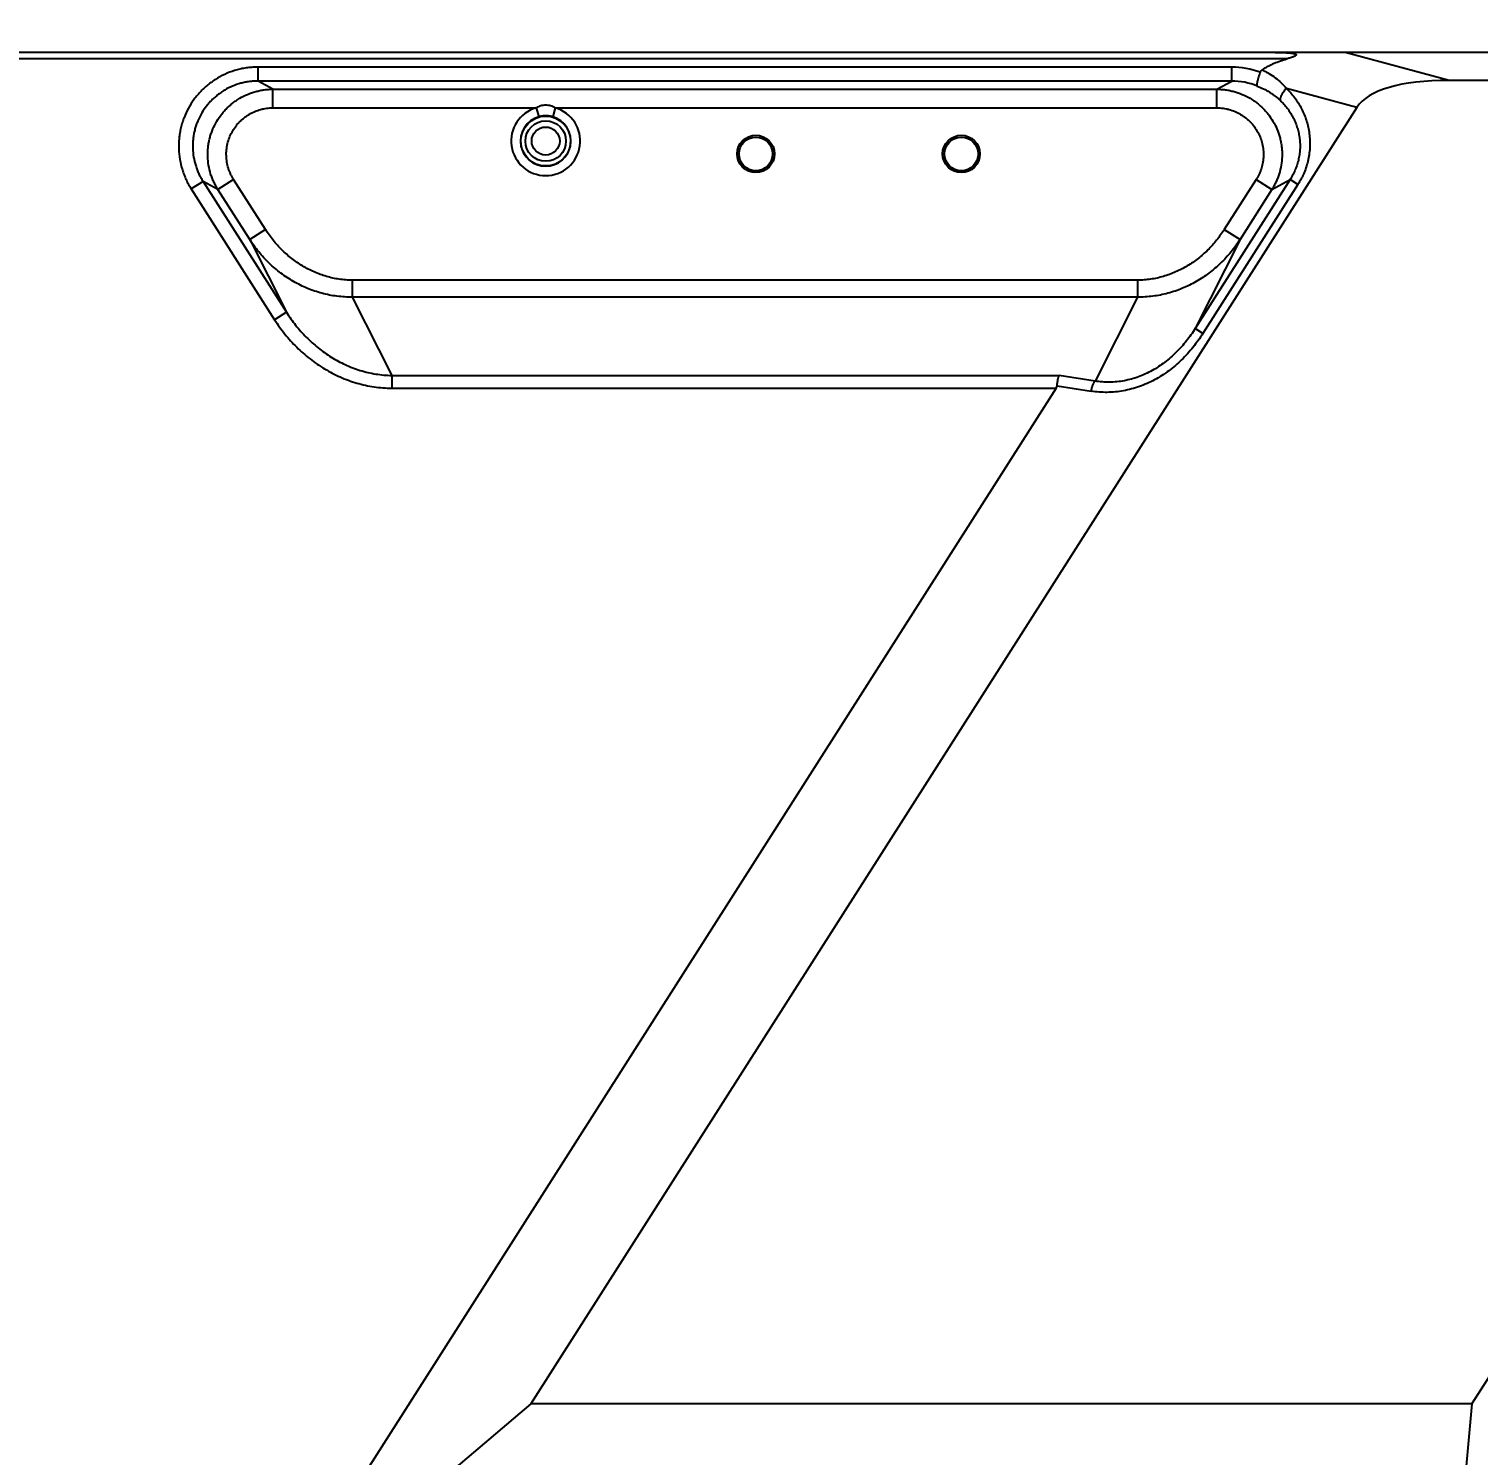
# Model space of a CAD drawing. Header units: millimetres. Extents: x 562 to 17351, y 2396 to 6995.
# Drawn here: x 2677.7 to 2833, y 3695.2 to 3848 of the extents above; entities that cross this region are included whole.
import ezdxf

# ---------------------------------------------------------------- set-up
doc = ezdxf.new("R2010")
doc.units = ezdxf.units.MM
doc.layers.add('02___PRT_ALL_AXES', color=7, linetype='Continuous')
doc.styles.get("Standard").update_dxf_attribs({"font": 'arial.ttf'})
doc.dimstyles.new('缩小5倍', dxfattribs={"dimtxt": 40, "dimasz": 20, "dimexe": 1, "dimexo": 0.2, "dimgap": 0, "dimtad": 1, "dimtoh": 1, "dimdec": 1, "dimzin": 9, "dimdsep": 46, "dimtxsty": 'Standard', "dimblk": '_FILLED', "dimcen": 0.2, "dimclrd": 256, "dimclre": 256, "dimclrt": 256, "dimadec": 1, "dimazin": 2, "dimtfac": 1, "dimtdec": 1, "dimtofl": 0, "dimtmove": 0, "dimatfit": 3, "dimldrblk": '_FILLED', "dimfxl": 1, "dimtolj": 1, "dimtzin": 0, "dimarcsym": 0})

# ---------------------------------------------------------------- blocks, each defined once
blk = doc.blocks.new('_FILLED')
at = {"color": 0, "linetype": 'ByBlock'}
blk.add_solid([(0, 0), (-1, 0.15), (-1, -0.15)], dxfattribs=at)
blk = doc.blocks.new('*D18')
at = {"lineweight": -2, "transparency": 16777216}
for p, q in [((2483.02, 3818.15), (2483.02, 4021.47)), ((3050.02, 3818.15), (3050.02, 4021.47)), ((2503.02, 4020.47), (3030.02, 4020.47))]:
    blk.add_line(p, q, dxfattribs=at)
at = {"layer": 'Defpoints', "color": 0, "transparency": 16777216}
for p in [(3050.02, 4020.47), (2483.02, 3817.95), (3050.02, 3817.95)]:
    blk.add_point(p, dxfattribs=at)
at = {"lineweight": -2, "transparency": 16777216, "xscale": 20, "yscale": 20, "zscale": 20, "rotation": 180}
blk.add_blockref('_FILLED', (2483.02, 4020.47), dxfattribs=at)
at = {"lineweight": -2, "transparency": 16777216, "xscale": 20, "yscale": 20, "zscale": 20}
blk.add_blockref('_FILLED', (3050.02, 4020.47), dxfattribs=at)
at = {"lineweight": 5, "transparency": 16777216, "insert": (2766.52, 4046.36), "char_height": 40, "attachment_point": 5}
blk.add_mtext('\\A1;567mm [1\'-10 3/8"]', dxfattribs=at)
blk = doc.blocks.new('*D20')
at = {"lineweight": -2, "transparency": 16777216}
for p, q in [((2501.52, 3820.65), (2501.52, 3936.25)), ((3031.52, 3820.65), (3031.52, 3936.25)), ((2521.52, 3935.25), (3011.52, 3935.25))]:
    blk.add_line(p, q, dxfattribs=at)
at = {"layer": 'Defpoints', "color": 0, "transparency": 16777216}
for p in [(3031.52, 3935.25), (2501.52, 3820.45), (3031.52, 3820.45)]:
    blk.add_point(p, dxfattribs=at)
at = {"lineweight": -2, "transparency": 16777216, "xscale": 20, "yscale": 20, "zscale": 20, "rotation": 180}
blk.add_blockref('_FILLED', (2501.52, 3935.25), dxfattribs=at)
at = {"lineweight": -2, "transparency": 16777216, "xscale": 20, "yscale": 20, "zscale": 20}
blk.add_blockref('_FILLED', (3031.52, 3935.25), dxfattribs=at)
at = {"lineweight": 5, "transparency": 16777216, "insert": (2766.52, 3961.14), "char_height": 40, "attachment_point": 5}
blk.add_mtext('\\A1;530mm [1\'-8 7/8"]', dxfattribs=at)

msp = doc.modelspace()

# ---------------------------------------------------------------- linework, layer by layer
at = {"color": 7, "linetype": 'Continuous'}
for p, q in [((3066.52, 3845.454), (2466.52, 3845.454)), ((2812.377, 3844.754), (2674.034, 3844.754)), ((2829.75, 3842.454), (2818.619, 3845.454)), ((2702.228, 3842.379), (2702.228, 3843.877)), ((2806.473, 3843.877), (2702.228, 3843.877)), ((2806.473, 3842.379), (2806.473, 3843.877)), ((2703.822, 3841.505), (2702.228, 3842.379)), ((2806.473, 3842.379), (2702.228, 3842.379)), ((2703.822, 3839.508), (2703.822, 3841.505)), ((2703.822, 3841.505), (2804.879, 3841.505)), ((2804.879, 3841.505), (2806.473, 3842.379)), ((2804.879, 3839.508), (2804.879, 3841.505)), ((2819.88, 3839.562), (2812.33, 3841.596)), ((2848.785, 3842.454), (2829.75, 3842.454)), ((2703.822, 3839.508), (2731.994, 3839.508)), ((2819.88, 3839.562), (2731.417, 3700.704)), ((2731.994, 3839.508), (2732.271, 3838.548)), ((2734.045, 3839.508), (2733.768, 3838.548)), ((2734.045, 3839.508), (2804.879, 3839.508)), ((2696.333, 3831.633), (2695.069, 3830.828)), ((2696.333, 3831.633), (2705.256, 3817.626)), ((2697.926, 3830.759), (2696.333, 3831.633)), ((2699.611, 3831.832), (2697.926, 3830.759)), ((2703.022, 3826.478), (2699.611, 3831.832)), ((2812.729, 3831.83), (2802.56, 3815.87)), ((2809.091, 3831.832), (2805.68, 3826.478)), ((2809.091, 3831.832), (2810.775, 3830.759)), ((2810.775, 3830.759), (2812.729, 3831.83)), ((2813.56, 3831.301), (2812.729, 3831.83)), ((2695.069, 3830.828), (2703.993, 3816.821)), ((2701.337, 3825.405), (2697.926, 3830.759)), ((2813.56, 3831.301), (2803.391, 3815.34)), ((2810.775, 3830.759), (2807.365, 3825.405)), ((2703.022, 3826.478), (2701.337, 3825.405)), ((2805.68, 3826.478), (2807.365, 3825.405)), ((2701.337, 3825.405), (2705.256, 3817.626)), ((2807.365, 3825.405), (2802.56, 3815.87)), ((2712.314, 3821.054), (2712.314, 3819.242)), ((2796.388, 3821.054), (2712.314, 3821.054)), ((2796.388, 3821.054), (2796.388, 3819.242)), ((2712.314, 3819.242), (2716.538, 3810.858)), ((2796.388, 3819.242), (2712.314, 3819.242)), ((2796.388, 3819.242), (2791.858, 3810.25)), ((2705.256, 3817.626), (2703.993, 3816.821)), ((2803.391, 3815.34), (2802.56, 3815.87)), ((2716.538, 3810.858), (2716.538, 3809.498)), ((2716.538, 3810.858), (2787.998, 3810.858)), ((2791.858, 3810.25), (2787.998, 3810.858)), ((2787.685, 3809.498), (2712.866, 3692.057)), ((2716.538, 3809.498), (2787.685, 3809.498)), ((2787.775, 3809.741), (2791.426, 3809.166)), ((2832.201, 3700.704), (2853.966, 3734.868)), ((2731.417, 3700.704), (2720.793, 3691.704)), ((2832.201, 3700.704), (2731.417, 3700.704)), ((2832.201, 3700.704), (2831.358, 3691.704))]:
    msp.add_line(p, q, dxfattribs=at)
for centre, radius in [((2733.02, 3835.954), 2.67), ((2733.02, 3835.954), 2.171), ((2733.02, 3835.954), 1.5), ((2755.52, 3834.579), 1.8), ((2777.52, 3834.579), 1.8)]:
    msp.add_circle(centre, radius, dxfattribs=at)
for centre, radius, start, end in [((2806.475, 3835.337), 8.54, 69.0691, 90.01148), ((2806.483, 3835.335), 7.044, 67.30257, 90.08009), ((2733.02, 3835.954), 3.699, 106.09848, 73.90152), ((2733.02, 3835.954), 2.7, 106.09848, 73.90152)]:
    msp.add_arc(centre, radius, start, end, dxfattribs=at)
for centre, major_axis, ratio, start_param, end_param in [((2843.108, 3832.454), (-23.565, 6.351), 0.3277947, -0.8826722, -0.1024692), ((2782.794, 3809.498), (4.983, 0.315), 0.2943369, -0.2115551, -0.0491637)]:
    msp.add_ellipse(centre, major_axis=major_axis, ratio=ratio, start_param=start_param, end_param=end_param, dxfattribs=at)
for points, knots in [([(2809.741, 3843.579), (2809.839, 3843.65), (2810.04, 3843.784), (2810.354, 3843.967), (2810.677, 3844.132), (2811.117, 3844.332), (2811.682, 3844.547), (2812.144, 3844.689), (2812.377, 3844.754)], [0, 0, 0, 0, 0.1250032, 0.2500176, 0.3750259, 0.5000365, 0.7500123, 1, 1, 1, 1]), ([(2811.129, 3845.454), (2811.201, 3845.454), (2811.346, 3845.453), (2811.564, 3845.45), (2811.781, 3845.446), (2811.998, 3845.438), (2812.178, 3845.43), (2812.322, 3845.422), (2812.43, 3845.415), (2812.538, 3845.407), (2812.645, 3845.397), (2812.752, 3845.387), (2812.841, 3845.376), (2812.912, 3845.367), (2812.964, 3845.359), (2813.017, 3845.35), (2813.069, 3845.341), (2813.121, 3845.33), (2813.172, 3845.318), (2813.222, 3845.304), (2813.262, 3845.291), (2813.293, 3845.278), (2813.316, 3845.267), (2813.337, 3845.255), (2813.356, 3845.241), (2813.369, 3845.226), (2813.376, 3845.214), (2813.38, 3845.203), (2813.381, 3845.193), (2813.38, 3845.178), (2813.374, 3845.164), (2813.366, 3845.15), (2813.356, 3845.137), (2813.341, 3845.122), (2813.321, 3845.106), (2813.3, 3845.091), (2813.278, 3845.077), (2813.247, 3845.059), (2813.207, 3845.038), (2813.158, 3845.015), (2813.108, 3844.993), (2813.058, 3844.972), (2813.007, 3844.953), (2812.955, 3844.934), (2812.886, 3844.909), (2812.799, 3844.88), (2812.695, 3844.847), (2812.589, 3844.815), (2812.483, 3844.784), (2812.413, 3844.764), (2812.377, 3844.754)], [0, 0, 0, 0, 0.0634651, 0.1268943, 0.1902777, 0.2536015, 0.3168452, 0.3484278, 0.3799769, 0.4114851, 0.4429417, 0.4743321, 0.5056341, 0.521242, 0.5368132, 0.5523393, 0.5678087, 0.5832044, 0.5985011, 0.613658, 0.6286037, 0.6359604, 0.6432051, 0.6502961, 0.6571733, 0.6637663, 0.6669582, 0.670096, 0.6732238, 0.6763902, 0.6829797, 0.6864405, 0.6899901, 0.697295, 0.704799, 0.7124345, 0.7201603, 0.72795, 0.7436579, 0.7594799, 0.7753748, 0.7913191, 0.8072983, 0.8233032, 0.8393272, 0.8714154, 0.903539, 0.9356835, 0.9678393, 1, 1, 1, 1]), ([(2702.228, 3843.877), (2702.039, 3843.877), (2701.661, 3843.865), (2701.096, 3843.808), (2700.536, 3843.715), (2699.799, 3843.54), (2698.902, 3843.231), (2698.055, 3842.805), (2697.416, 3842.399), (2696.958, 3842.063), (2696.524, 3841.698), (2696.115, 3841.304), (2695.733, 3840.883), (2695.263, 3840.29), (2694.752, 3839.491), (2694.353, 3838.63), (2694.105, 3837.915), (2693.955, 3837.367), (2693.843, 3836.811), (2693.767, 3836.248), (2693.73, 3835.681), (2693.731, 3834.924), (2693.827, 3833.981), (2694.048, 3833.058), (2694.297, 3832.343), (2694.519, 3831.821), (2694.775, 3831.314), (2694.968, 3830.988), (2695.069, 3830.828)], [0, 0, 0, 0, 0.0312555, 0.0625138, 0.0937696, 0.1250263, 0.1875046, 0.2499828, 0.2812392, 0.3124957, 0.3437522, 0.3750086, 0.4062651, 0.4375216, 0.4999992, 0.5624769, 0.5937334, 0.6249899, 0.6562464, 0.6875028, 0.7187593, 0.7500158, 0.812494, 0.8749724, 0.9062293, 0.9374854, 0.9687443, 1, 1, 1, 1]), ([(2809.526, 3843.314), (2809.491, 3843.227), (2809.426, 3843.057), (2809.34, 3842.805), (2809.279, 3842.602), (2809.24, 3842.449), (2809.215, 3842.344), (2809.196, 3842.247), (2809.181, 3842.159), (2809.171, 3842.079), (2809.167, 3842.009), (2809.167, 3841.958), (2809.17, 3841.921), (2809.174, 3841.898), (2809.179, 3841.878), (2809.186, 3841.856), (2809.194, 3841.841), (2809.201, 3841.834)], [0, 0, 0, 0, 0.1811961, 0.3560741, 0.5186553, 0.5936321, 0.6635917, 0.7280123, 0.7864436, 0.8385163, 0.8839604, 0.9226254, 0.9394208, 0.9545523, 0.9680706, 0.9800593, 1, 1, 1, 1]), ([(2809.526, 3843.314), (2809.536, 3843.341), (2809.562, 3843.392), (2809.613, 3843.463), (2809.673, 3843.526), (2809.718, 3843.562), (2809.741, 3843.579)], [0, 0, 0, 0, 0.2499644, 0.4999417, 0.7499653, 1, 1, 1, 1]), ([(2809.741, 3843.579), (2809.865, 3843.521), (2810.11, 3843.399), (2810.584, 3843.128), (2811.148, 3842.742), (2811.773, 3842.207), (2812.151, 3841.806), (2812.33, 3841.596)], [0, 0, 0, 0, 0.1249023, 0.2495151, 0.4983477, 0.7480071, 1, 1, 1, 1]), ([(2702.228, 3842.379), (2702.073, 3842.38), (2701.761, 3842.37), (2701.295, 3842.324), (2700.833, 3842.247), (2700.226, 3842.104), (2699.487, 3841.851), (2698.788, 3841.501), (2698.261, 3841.167), (2697.883, 3840.891), (2697.525, 3840.589), (2697.187, 3840.265), (2696.872, 3839.919), (2696.485, 3839.43), (2696.063, 3838.771), (2695.735, 3838.062), (2695.53, 3837.472), (2695.407, 3837.021), (2695.315, 3836.562), (2695.254, 3836.098), (2695.223, 3835.631), (2695.225, 3835.007), (2695.306, 3834.229), (2695.489, 3833.47), (2695.695, 3832.881), (2695.878, 3832.45), (2696.09, 3832.033), (2696.249, 3831.764), (2696.333, 3831.633)], [0, 0, 0, 0, 0.0312519, 0.0625071, 0.0937603, 0.125015, 0.1874909, 0.2499687, 0.2812258, 0.3124833, 0.3437412, 0.3749995, 0.406258, 0.4375168, 0.4999992, 0.5624817, 0.5937405, 0.624999, 0.6562573, 0.6875153, 0.7187728, 0.7500299, 0.8125078, 0.8749838, 0.9062386, 0.9374921, 0.9687479, 1, 1, 1, 1]), ([(2697.926, 3830.759), (2697.843, 3830.89), (2697.685, 3831.158), (2697.475, 3831.576), (2697.293, 3832.006), (2697.09, 3832.594), (2696.91, 3833.354), (2696.832, 3834.13), (2696.832, 3834.753), (2696.864, 3835.219), (2696.926, 3835.682), (2697.019, 3836.14), (2697.143, 3836.59), (2697.347, 3837.179), (2697.676, 3837.886), (2698.096, 3838.544), (2698.483, 3839.033), (2698.796, 3839.379), (2699.132, 3839.704), (2699.489, 3840.005), (2699.866, 3840.282), (2700.391, 3840.617), (2701.087, 3840.968), (2701.824, 3841.224), (2702.43, 3841.369), (2702.89, 3841.447), (2703.355, 3841.494), (2703.666, 3841.505), (2703.822, 3841.505)], [0, 0, 0, 0, 0.0312487, 0.062502, 0.0937529, 0.1250057, 0.1874796, 0.2499572, 0.2812146, 0.3124729, 0.343732, 0.3749916, 0.4062517, 0.4375122, 0.499999, 0.5624857, 0.5937462, 0.6250064, 0.656266, 0.687525, 0.7187833, 0.7500408, 0.8125185, 0.8749924, 0.9062455, 0.937497, 0.968751, 1, 1, 1, 1]), ([(2804.879, 3841.505), (2805.035, 3841.505), (2805.346, 3841.494), (2805.811, 3841.447), (2806.272, 3841.369), (2806.877, 3841.224), (2807.614, 3840.969), (2808.311, 3840.617), (2808.836, 3840.282), (2809.212, 3840.005), (2809.569, 3839.704), (2809.905, 3839.379), (2810.219, 3839.033), (2810.605, 3838.544), (2811.025, 3837.886), (2811.354, 3837.179), (2811.559, 3836.59), (2811.682, 3836.14), (2811.776, 3835.682), (2811.838, 3835.219), (2811.869, 3834.753), (2811.87, 3834.13), (2811.792, 3833.354), (2811.612, 3832.595), (2811.408, 3832.006), (2811.227, 3831.576), (2811.017, 3831.158), (2810.859, 3830.89), (2810.775, 3830.759)], [0, 0, 0, 0, 0.0312487, 0.062502, 0.0937529, 0.1250057, 0.1874796, 0.2499572, 0.2812146, 0.3124729, 0.343732, 0.3749916, 0.4062517, 0.4375122, 0.499999, 0.5624857, 0.5937462, 0.6250064, 0.656266, 0.687525, 0.7187833, 0.7500408, 0.8125185, 0.8749924, 0.9062455, 0.937497, 0.968751, 1, 1, 1, 1]), ([(2809.201, 3841.834), (2809.431, 3841.748), (2809.881, 3841.554), (2810.417, 3841.259), (2810.826, 3840.992), (2811.224, 3840.702), (2811.505, 3840.461), (2811.683, 3840.291)], [0, 0, 0, 0, 0.2500985, 0.4989023, 0.6233737, 0.7481995, 1, 1, 1, 1]), ([(2812.33, 3841.596), (2812.272, 3841.533), (2812.161, 3841.406), (2812.01, 3841.212), (2811.901, 3841.049), (2811.826, 3840.922), (2811.779, 3840.832), (2811.738, 3840.746), (2811.706, 3840.663), (2811.681, 3840.586), (2811.665, 3840.515), (2811.656, 3840.449), (2811.656, 3840.389), (2811.664, 3840.337), (2811.676, 3840.305), (2811.683, 3840.291)], [0, 0, 0, 0, 0.1704252, 0.3344792, 0.487921, 0.5594667, 0.6269925, 0.69014, 0.7486219, 0.8022331, 0.8508758, 0.8945952, 0.9336281, 0.9684851, 1, 1, 1, 1]), ([(2812.33, 3841.596), (2812.493, 3841.438), (2812.806, 3841.109), (2813.235, 3840.577), (2813.621, 3840.011), (2813.96, 3839.413), (2814.25, 3838.785), (2814.486, 3838.133), (2814.667, 3837.459), (2814.79, 3836.769), (2814.853, 3836.066), (2814.854, 3835.357), (2814.803, 3834.767), (2814.731, 3834.297), (2814.638, 3833.828), (2814.482, 3833.25), (2814.277, 3832.687), (2814.083, 3832.247), (2813.87, 3831.816), (2813.689, 3831.504), (2813.56, 3831.301)], [0, 0, 0, 0, 0.0605785, 0.1213118, 0.1822388, 0.2433995, 0.3048276, 0.3665524, 0.4285956, 0.4909706, 0.5536805, 0.6167174, 0.6800619, 0.7118479, 0.7436982, 0.8075532, 0.871592, 0.9036691, 0.9357718, 1, 1, 1, 1]), ([(2699.611, 3831.832), (2699.551, 3831.926), (2699.438, 3832.117), (2699.287, 3832.416), (2699.157, 3832.723), (2699.01, 3833.144), (2698.88, 3833.686), (2698.824, 3834.241), (2698.823, 3834.686), (2698.845, 3835.02), (2698.889, 3835.351), (2698.978, 3835.787), (2699.143, 3836.32), (2699.424, 3836.927), (2699.785, 3837.491), (2700.146, 3837.917), (2700.466, 3838.226), (2700.722, 3838.441), (2700.991, 3838.638), (2701.367, 3838.877), (2701.866, 3839.128), (2702.393, 3839.31), (2702.826, 3839.412), (2703.156, 3839.467), (2703.488, 3839.5), (2703.711, 3839.508), (2703.822, 3839.508)], [0, 0, 0, 0, 0.0312574, 0.0625185, 0.0937763, 0.125035, 0.1875177, 0.2500002, 0.2812588, 0.3125175, 0.3437761, 0.3750348, 0.4375169, 0.499999, 0.562481, 0.6249632, 0.6562218, 0.6874805, 0.7187392, 0.7499978, 0.8124804, 0.8749631, 0.9062221, 0.9374805, 0.9687423, 1, 1, 1, 1]), ([(2734.045, 3839.508), (2733.967, 3839.553), (2733.807, 3839.634), (2733.553, 3839.726), (2733.289, 3839.784), (2733.02, 3839.803), (2732.75, 3839.784), (2732.486, 3839.726), (2732.232, 3839.634), (2732.072, 3839.553), (2731.994, 3839.508)], [0, 0, 0, 0, 0.1250258, 0.2500014, 0.3749792, 0.4999855, 0.6249919, 0.7499707, 0.8749547, 1, 1, 1, 1]), ([(2804.879, 3839.508), (2804.991, 3839.508), (2805.213, 3839.5), (2805.546, 3839.467), (2805.875, 3839.412), (2806.309, 3839.31), (2806.836, 3839.128), (2807.334, 3838.877), (2807.71, 3838.638), (2807.98, 3838.441), (2808.235, 3838.226), (2808.556, 3837.917), (2808.917, 3837.491), (2809.277, 3836.927), (2809.559, 3836.32), (2809.724, 3835.787), (2809.812, 3835.351), (2809.856, 3835.02), (2809.878, 3834.686), (2809.878, 3834.241), (2809.821, 3833.686), (2809.691, 3833.144), (2809.545, 3832.723), (2809.414, 3832.416), (2809.264, 3832.117), (2809.15, 3831.926), (2809.091, 3831.832)], [0, 0, 0, 0, 0.0312574, 0.0625185, 0.0937763, 0.125035, 0.1875177, 0.2500002, 0.2812588, 0.3125175, 0.3437761, 0.3750348, 0.4375169, 0.499999, 0.562481, 0.6249632, 0.6562218, 0.6874805, 0.7187392, 0.7499978, 0.8124804, 0.8749631, 0.9062221, 0.9374805, 0.9687423, 1, 1, 1, 1]), ([(2811.683, 3840.291), (2811.816, 3840.164), (2812.073, 3839.899), (2812.426, 3839.471), (2812.744, 3839.014), (2813.027, 3838.53), (2813.269, 3838.021), (2813.469, 3837.489), (2813.624, 3836.938), (2813.732, 3836.371), (2813.789, 3835.792), (2813.795, 3835.205), (2813.748, 3834.617), (2813.649, 3834.031), (2813.496, 3833.454), (2813.326, 3832.985), (2813.164, 3832.619), (2812.987, 3832.26), (2812.836, 3831.999), (2812.729, 3831.83)], [0, 0, 0, 0, 0.0596318, 0.1195046, 0.1796732, 0.2401941, 0.3011163, 0.3624827, 0.424326, 0.4866662, 0.5495079, 0.6128376, 0.6766226, 0.7408106, 0.8053305, 0.8700978, 0.9025513, 0.9350318, 1, 1, 1, 1]), ([(2733.768, 3838.548), (2733.647, 3838.583), (2733.399, 3838.636), (2733.02, 3838.662), (2732.64, 3838.636), (2732.392, 3838.583), (2732.271, 3838.548)], [0, 0, 0, 0, 0.249989, 0.4999952, 0.7500017, 1, 1, 1, 1]), ([(2712.314, 3821.054), (2712.08, 3821.054), (2711.613, 3821.071), (2710.915, 3821.148), (2710.225, 3821.274), (2709.545, 3821.447), (2708.878, 3821.666), (2708.228, 3821.928), (2707.595, 3822.232), (2706.779, 3822.689), (2705.815, 3823.353), (2704.76, 3824.281), (2703.819, 3825.323), (2703.273, 3826.084), (2703.022, 3826.478)], [0, 0, 0, 0, 0.0625109, 0.1250234, 0.1875344, 0.2500466, 0.3125587, 0.3750713, 0.4375841, 0.500097, 0.6250663, 0.7500401, 0.8750175, 1, 1, 1, 1]), ([(2805.68, 3826.478), (2805.429, 3826.084), (2804.883, 3825.323), (2803.941, 3824.281), (2802.887, 3823.353), (2801.922, 3822.689), (2801.106, 3822.232), (2800.474, 3821.928), (2799.823, 3821.666), (2799.157, 3821.447), (2798.477, 3821.274), (2797.786, 3821.148), (2797.089, 3821.071), (2796.621, 3821.054), (2796.388, 3821.054)], [0, 0, 0, 0, 0.1249809, 0.249957, 0.3749307, 0.4998998, 0.5624125, 0.6249251, 0.6874375, 0.7499494, 0.8124617, 0.8749735, 0.9374881, 1, 1, 1, 1]), ([(2712.314, 3819.242), (2712.04, 3819.238), (2711.491, 3819.249), (2710.672, 3819.324), (2709.86, 3819.456), (2709.059, 3819.642), (2708.273, 3819.882), (2707.504, 3820.172), (2706.756, 3820.512), (2706.031, 3820.899), (2705.331, 3821.33), (2704.66, 3821.804), (2704.019, 3822.317), (2703.208, 3823.052), (2702.277, 3824.058), (2701.633, 3824.945), (2701.337, 3825.405)], [0, 0, 0, 0, 0.0625735, 0.1251391, 0.187693, 0.2502378, 0.3127721, 0.3752965, 0.437811, 0.5003161, 0.5628123, 0.6253004, 0.687781, 0.750255, 0.8751328, 1, 1, 1, 1]), ([(2807.365, 3825.405), (2807.069, 3824.945), (2806.424, 3824.058), (2805.494, 3823.052), (2804.682, 3822.317), (2804.041, 3821.804), (2803.37, 3821.33), (2802.671, 3820.899), (2801.946, 3820.512), (2801.197, 3820.173), (2800.429, 3819.882), (2799.642, 3819.642), (2798.841, 3819.456), (2798.029, 3819.324), (2797.21, 3819.249), (2796.662, 3819.238), (2796.388, 3819.242)], [0, 0, 0, 0, 0.1248655, 0.249742, 0.312216, 0.3746965, 0.4371845, 0.4996807, 0.5621856, 0.6246999, 0.6872241, 0.7497581, 0.8123031, 0.8748578, 0.9374255, 1, 1, 1, 1]), ([(2703.993, 3816.821), (2704.332, 3816.289), (2705.069, 3815.262), (2706.129, 3814.089), (2707.052, 3813.228), (2707.781, 3812.624), (2708.545, 3812.064), (2709.341, 3811.551), (2710.168, 3811.088), (2711.021, 3810.679), (2711.9, 3810.324), (2712.8, 3810.029), (2713.718, 3809.795), (2714.649, 3809.625), (2715.591, 3809.522), (2716.222, 3809.498), (2716.538, 3809.498)], [0, 0, 0, 0, 0.1249679, 0.2499313, 0.3124384, 0.3749452, 0.4374518, 0.4999582, 0.5624642, 0.6249701, 0.6874756, 0.7499806, 0.8124857, 0.8749901, 0.9374961, 1, 1, 1, 1]), ([(2705.256, 3817.626), (2705.409, 3817.385), (2705.728, 3816.91), (2706.243, 3816.226), (2706.794, 3815.57), (2707.576, 3814.738), (2708.639, 3813.782), (2709.806, 3812.955), (2710.794, 3812.381), (2711.561, 3811.998), (2712.351, 3811.665), (2713.161, 3811.385), (2713.988, 3811.16), (2714.83, 3810.994), (2715.681, 3810.889), (2716.252, 3810.861), (2716.538, 3810.858)], [0, 0, 0, 0, 0.062483, 0.1249713, 0.1874574, 0.2499468, 0.3748824, 0.4998262, 0.5623314, 0.6248408, 0.6873549, 0.7498735, 0.8123975, 0.8749261, 0.9374614, 1, 1, 1, 1]), ([(2803.391, 3815.34), (2803.066, 3814.829), (2802.536, 3814.089), (2801.748, 3813.17), (2801.117, 3812.518), (2800.447, 3811.909), (2799.74, 3811.347), (2798.999, 3810.835), (2798.226, 3810.38), (2797.424, 3809.985), (2796.598, 3809.654), (2795.752, 3809.39), (2794.893, 3809.197), (2794.024, 3809.077), (2793.152, 3809.029), (2792.284, 3809.056), (2791.71, 3809.122), (2791.426, 3809.166)], [0, 0, 0, 0, 0.1273896, 0.1910392, 0.2546035, 0.3180479, 0.3813383, 0.4444397, 0.5073181, 0.5699423, 0.6322857, 0.6943285, 0.7560596, 0.8174775, 0.8785922, 0.9394239, 1, 1, 1, 1]), ([(2802.56, 3815.87), (2802.27, 3815.411), (2801.797, 3814.744), (2801.096, 3813.913), (2800.534, 3813.322), (2799.937, 3812.767), (2799.307, 3812.253), (2798.644, 3811.785), (2797.953, 3811.366), (2797.234, 3811.002), (2796.493, 3810.696), (2795.734, 3810.452), (2794.962, 3810.273), (2794.183, 3810.162), (2793.402, 3810.12), (2792.625, 3810.146), (2792.112, 3810.208), (2791.858, 3810.25)], [0, 0, 0, 0, 0.1271669, 0.1907991, 0.2544051, 0.3179435, 0.3813704, 0.444638, 0.5076964, 0.5704955, 0.6329879, 0.6951322, 0.7568969, 0.8182624, 0.8792249, 0.939796, 1, 1, 1, 1]), ([(2787.775, 3809.741), (2787.787, 3809.858), (2787.808, 3810.03), (2787.843, 3810.251), (2787.87, 3810.402), (2787.9, 3810.539), (2787.931, 3810.661), (2787.958, 3810.752), (2787.981, 3810.816), (2787.992, 3810.844), (2787.998, 3810.858)], [0, 0, 0, 0, 0.3094011, 0.4538335, 0.5887102, 0.7122283, 0.8227963, 0.9190662, 0.9615093, 1, 1, 1, 1]), ([(2791.426, 3809.166), (2791.437, 3809.225), (2791.463, 3809.34), (2791.507, 3809.507), (2791.557, 3809.665), (2791.611, 3809.812), (2791.668, 3809.946), (2791.728, 3810.064), (2791.79, 3810.165), (2791.835, 3810.224), (2791.858, 3810.25)], [0, 0, 0, 0, 0.1519646, 0.2996373, 0.4410768, 0.5745162, 0.6983391, 0.8111672, 0.9119413, 1, 1, 1, 1])]:
    msp.add_open_spline(points, degree=3, knots=knots, dxfattribs=at)
at = {"layer": '02___PRT_ALL_AXES', "color": 7, "linetype": 'Continuous'}
for centre in [(2755.52, 3834.579), (2777.52, 3834.579)]:
    msp.add_circle(centre, 2, dxfattribs=at)

# ---------------------------------------------------------------- dimensions: what is measured, and where the dimension line sits
at = {"color": 1, "lineweight": 5}
for base, p1, p2, picture, middle in [((3050.02, 4020.466), (2483.02, 3817.954), (3050.02, 3817.954), '*D18', (2766.52, 4020.466)), ((3031.52, 3935.251), (2501.52, 3820.454), (3031.52, 3820.454), '*D20', (2766.52, 3935.251))]:
    dim = msp.add_linear_dim(base=base, p1=p1, p2=p2, dimstyle='缩小5倍', override={"dimpost": 'mm'}, dxfattribs=at)
    dim.commit()
    dim.dimension.update_dxf_attribs({"geometry": picture, "text_midpoint": middle, "dimtype": 160})

doc.saveas('drawing.dxf')
